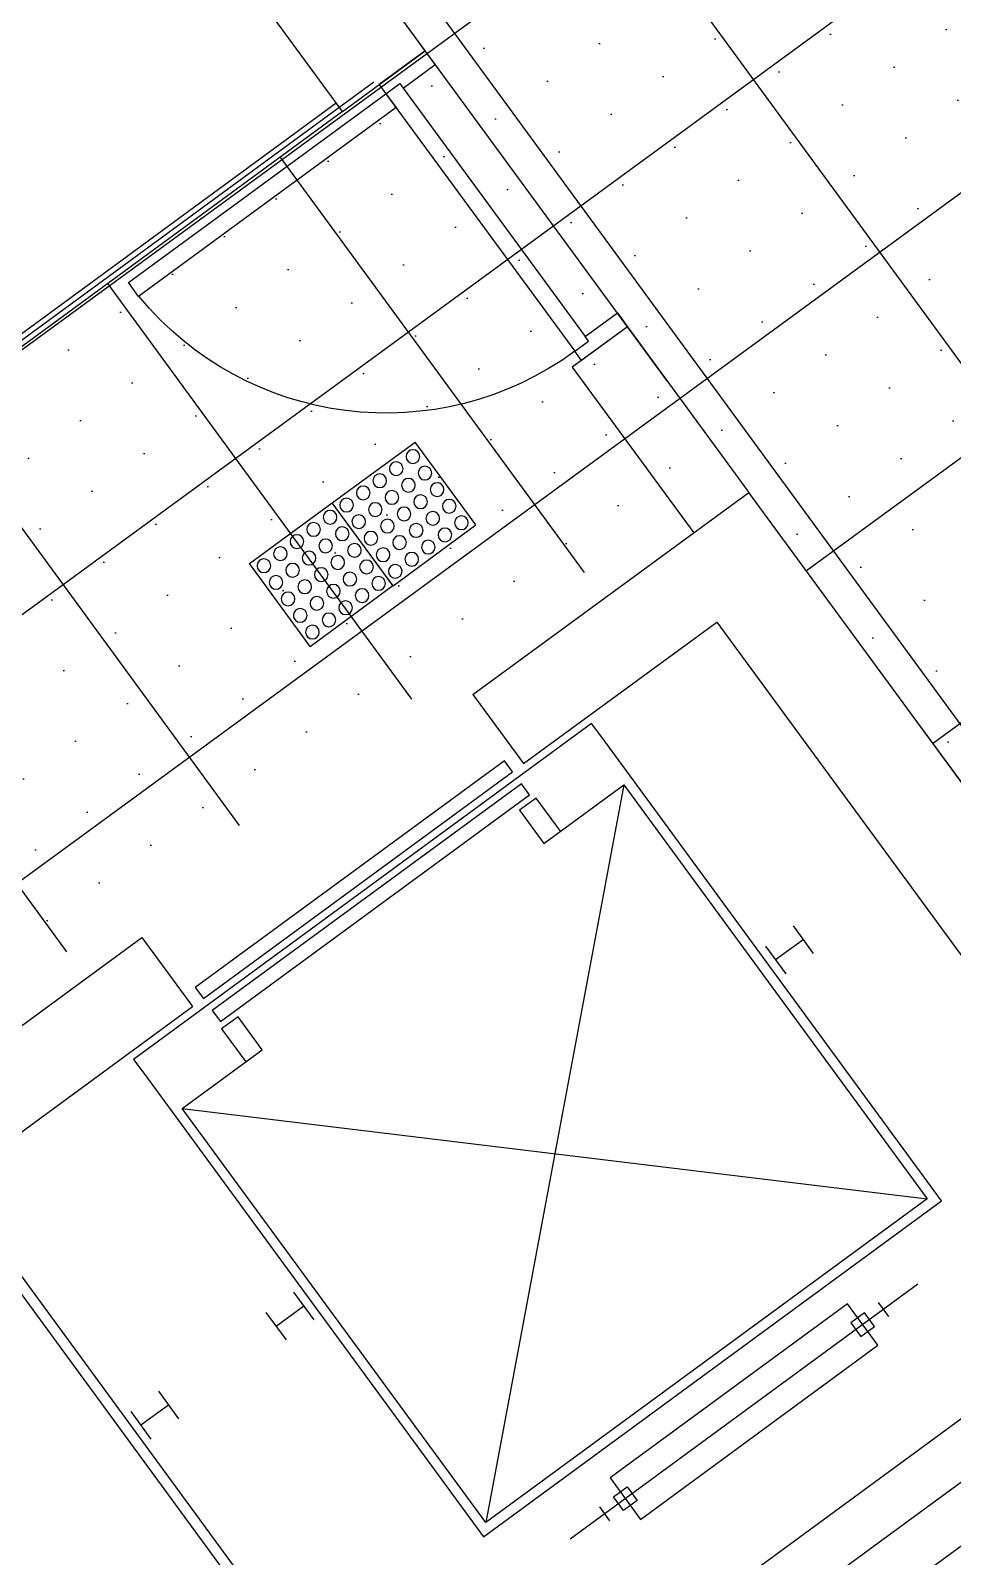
# Model space of a CAD drawing. Header units: millimetres. Extents: x 75184266 to 76346726, y -35850126 to -33679385.
# Drawn here: x 75329700 to 75332394, y -34600048 to -34595589 of the extents above; entities that cross this region are included whole.
import ezdxf
from ezdxf.xclip import XClip

# ---------------------------------------------------------------- set-up
doc = ezdxf.new("R2010")
doc.units = ezdxf.units.MM
doc.header["$LTSCALE"] = 50
doc.header["$MEASUREMENT"] = 0
doc.header["$XCLIPFRAME"] = 0
doc.linetypes.add('XR-지하3층$0$H', pattern=[1.3, 0.8, -0.5])
doc.layers.add('XR-지하3층$0$0_plan', color=7, linetype='CONTINUOUS', lineweight=0)
doc.layers.add('XR-지하3층$0$1712-PL$0$DOOR', color=4, linetype='CONTINUOUS')
doc.layers.add('XR-지하3층$0$AA-XXXX-SYMB', color=7, linetype='CONTINUOUS')
doc.layers.add('건축', color=8, linetype='CONTINUOUS', plot=False)

# ---------------------------------------------------------------- blocks, each defined once
blk = doc.blocks.new('XR-지하3층$0$점형블럭')
at = {"layer": 'XR-지하3층$0$AA-XXXX-SYMB', "color": 9, "ltscale": 5}
for p, q in [((300, 300), (0, 300)), ((0, 300), (0, 0)), ((300, 300), (300, 0)), ((300, 0), (0, 0))]:
    blk.add_line(p, q, dxfattribs=at)
at = {"layer": 'XR-지하3층$0$AA-XXXX-SYMB', "color": 9, "ltscale": 2}
for centre in [(30, 270), (90, 270), (150, 270), (210, 270), (270, 270), (30, 210), (90, 210), (150, 210), (210, 210), (270, 210), (30, 150), (90, 150), (150, 150), (210, 150), (270, 150), (30, 90), (90, 90), (150, 90), (210, 90), (270, 90), (30, 30), (90, 30), (150, 30), (210, 30), (270, 30)]:
    blk.add_circle(centre, 20, dxfattribs=at)
blk = doc.blocks.new('XR-지하3층$0$1712-PL$0$FSD1000')
at = {"layer": 'XR-지하3층$0$1712-PL$0$DOOR', "color": 9}
for p, q in [((25, -101.3, 0), (865, -101.3, 0)), ((40, -146.3, 0), (850, -146.3, 0))]:
    blk.add_line(p, q, dxfattribs=at)
at = {"layer": 'XR-지하3층$0$1712-PL$0$DOOR', "elevation": 0}
for points in [[(25, 738.7), (25, -101.3), (70, -101.3), (70, 738.7)], [(-5, -251.3), (-5, -101.3), (25, -101.3), (25, -146.3), (40, -146.3), (40, -251.3)], [(895, -251.3), (895, -101.3), (865, -101.3), (865, -146.3), (850, -146.3), (850, -251.3)]]:
    blk.add_lwpolyline(points, close=True, dxfattribs=at)
at = {"layer": 'XR-지하3층$0$1712-PL$0$DOOR', "color": 9}
blk.add_arc((25, -101.3, 0), 840, 360, 86.9291, dxfattribs=at)
blk = doc.blocks.new('XR-지하3층$0$A$C723B38EE')
at = {"layer": 'XR-지하3층$0$0_plan', "color": 8}
blk.add_lwpolyline([(0.2883, 354.6882, 0.009046), (6.3391, 355.0415, -0.06989), (137.259, 346.7637, 0.552713), (247.3477, 461.7493), (214.6865, 591.7176, 0.017723), (212.963, 597.6743, 0.017723)], format="xyb", dxfattribs=at)

msp = doc.modelspace()

# ---------------------------------------------------------------- hatches: boundary and pattern name
at = {"layer": '건축', "ltscale": 100}
h = msp.add_hatch(dxfattribs=at)
h.set_pattern_fill('NET', color=256, scale=5000, angle=36.2507)
h.set_pattern_definition([(306.194, (75332587.2, -34593615.7), (504.387, 369.08), []), (36.194, (75332587.2, -34593615.7), (-369.08, 504.387), [])])
edge = h.paths.add_edge_path()
edge.add_line((75334412.2, -34596448.4), (75332423.4, -34593735.8))
edge.add_line((75332423.4, -34593735.8), (75330490.4, -34595153))
edge.add_line((75330490.4, -34595153), (75330853.2, -34595647.9))
edge.add_line((75330853.2, -34595647.9), (75327933.8, -34597788.3))
edge.add_line((75327933.8, -34597788.3), (75327383.9, -34597038.3))
edge.add_line((75327383.9, -34597038.3), (75326496.8, -34597688.6))
edge.add_line((75326496.8, -34597688.6), (75326990.5, -34598362.1))
edge.add_line((75326990.5, -34598362.1), (75326937.9, -34598400.6))
edge.add_line((75326937.9, -34598400.6), (75327883.7, -34599691.1))
edge.add_line((75327883.7, -34599691.1), (75331743.1, -34596861.6))
edge.add_line((75331743.1, -34596861.6), (75332486.1, -34597870.6))
edge.add_line((75332486.1, -34597870.6), (75334411.9, -34596448.6))
h = msp.add_hatch(dxfattribs=at)
h.set_pattern_fill('DOTS', color=256, scale=3000, angle=36)
h.set_pattern_definition([(36, (768208.44, -367432.78), (-34.3643916, 206.79555385), [0, -187.5])])
edge = h.paths.add_edge_path()
edge.add_line((75334412.2, -34596448.4), (75332423.4, -34593735.8))
edge.add_line((75332423.4, -34593735.8), (75330490.4, -34595153))
edge.add_line((75330490.4, -34595153), (75330853.2, -34595647.9))
edge.add_line((75330853.2, -34595647.9), (75327933.8, -34597788.3))
edge.add_line((75327933.8, -34597788.3), (75327383.9, -34597038.3))
edge.add_line((75327383.9, -34597038.3), (75326496.8, -34597688.6))
edge.add_line((75326496.8, -34597688.6), (75326990.5, -34598362.1))
edge.add_line((75326990.5, -34598362.1), (75326937.9, -34598400.6))
edge.add_line((75326937.9, -34598400.6), (75327952.2, -34599758.7))
edge.add_line((75327952.2, -34599758.7), (75331743.1, -34596861.6))
edge.add_line((75331743.1, -34596861.6), (75332486.1, -34597870.6))
edge.add_line((75332486.1, -34597870.6), (75334411.9, -34596448.6))

# ---------------------------------------------------------------- linework, layer by layer
at = {"layer": '건축'}
for p, q in [((75330853.2, -34595647.9), (75328541.4, -34592494.6)), ((75330611.3, -34595825.3), (75330161.9, -34595212.4)), ((75330992.8, -34597529.5), (75331799.2, -34596938.3)), ((75333484.3, -34599236.7), (75331799.2, -34596938.3)), ((75331140.6, -34597731.1), (75331705.1, -34597317.3)), ((75331705.1, -34597317.3), (75333065, -34599172.2)), ((75330992.8, -34597529.5), (75331140.6, -34597731.1)), ((75331433.7, -34597792.7), (75331030.3, -34599948.5)), ((75331928.3, -34598205.1), (75331987.4, -34598285.8)), ((75330025, -34598239), (75330172.8, -34598440.7)), ((75331847.6, -34598264.3), (75331906.8, -34598344.9)), ((75331957.8, -34598245.5), (75331877.2, -34598304.6)), ((75330143.4, -34598738.8), (75332320.6, -34599002.5)), ((75333065, -34599172.2), (75329113.3, -34602069.4)), ((75333484.3, -34599236.7), (75328415.6, -34602952.8)), ((75330468.5, -34599275.3), (75330527.7, -34599356)), ((75332292.9, -34599252.2), (75331276.7, -34599997.2)), ((75330387.9, -34599334.5), (75330447, -34599415.1)), ((75330417.5, -34599374.8), (75330498.1, -34599315.7)), ((75332177.3, -34599305.9), (75332206.9, -34599346.2)), ((75330102.9, -34599605.4), (75330022.3, -34599664.5)), ((75330073.4, -34599565.1), (75330132.5, -34599645.7)), ((75329992.7, -34599624.2), (75330051.9, -34599704.8)), ((75331362.8, -34599903.1), (75331392.3, -34599943.4))]:
    msp.add_line(p, q, dxfattribs=at)
at = {"layer": '건축', "ltscale": 0.5}
for p, q in [((75331444.5, -34596454.4), (75331283.2, -34596572.7)), ((75331444.5, -34596454.4), (75331799.2, -34596938.3)), ((75331283.2, -34596572.7), (75331637.9, -34597056.5))]:
    msp.add_line(p, q, dxfattribs=at)
at = {"layer": '건축', "linetype": 'XR-지하3층$0$H', "ltscale": 50}
msp.add_lwpolyline([(75334007.8, -34609684), (75329993.1, -34604208.1), (75328864, -34605035.8), (75327714, -34603467.2), (75333484.3, -34599236.7), (75328541.4, -34592494.6), (75323920.3, -34595882.5), (75322851.7, -34596665.9), (75321630.7, -34595000.6), (75322699.3, -34594217.1), (75318052, -34587878.2), (75317084.2, -34588587.7), (75314772.3, -34585434.4), (75308385, -34590117.2)], dxfattribs=at)
at = {"layer": '건축', "ltscale": 0.5}
msp.add_lwpolyline([(75330611.3, -34595825.3), (75330853.2, -34595647.9)], dxfattribs=at)
at = {"layer": '건축'}
for points in [[(75330703.2, -34595739.3), (75327937, -34597767.3)], [(75330593.5, -34595801.1), (75327940.2, -34597746.3)], [(75330611.3, -34595825.3), (75327933.8, -34597788.3)], [(75331248.2, -34597928.7), (75331177.3, -34597832), (75331128.9, -34597867.4), (75331199.8, -34597964.2), (75331433.7, -34597792.7), (75332320.6, -34599002.5), (75331030.3, -34599948.5), (75330143.4, -34598738.8), (75330377.2, -34598567.3), (75330306.3, -34598470.5), (75330257.9, -34598506), (75330328.9, -34598602.8)], [(75329137.9, -34598889.4), (75330025, -34598239)], [(75329285.7, -34599091.1), (75330172.8, -34598440.7)], [(75328474, -34599962.7), (75328403, -34599865.9), (75328451.4, -34599830.4), (75328522.3, -34599927.2), (75328288.5, -34600098.7), (75329175.4, -34601308.4), (75330465.7, -34600362.4), (75329578.8, -34599152.6), (75329345, -34599324.1), (75329274, -34599227.3), (75329322.4, -34599191.9), (75329393.3, -34599288.6)], [(75333254.5, -34599219.2), (75327625.3, -34603346.3)]]:
    msp.add_lwpolyline(points, dxfattribs=at)
for points in [[(75332362.6, -34599008.9), (75331369.2, -34597654), (75331369.2, -34597654), (75331339.7, -34597613.7), (75330000.9, -34598595.2), (75330030.5, -34598635.5), (75330030.5, -34598635.5), (75331023.8, -34599990.4)], [(75331084.7, -34597722.5), (75330181.4, -34598384.8), (75330205.1, -34598417), (75331108.3, -34597754.8)], [(75331134.3, -34597790.3), (75330231.1, -34598452.5), (75330254.7, -34598484.8), (75331158, -34597822.5)], [(75329168.9, -34601350.3), (75328175.6, -34599995.4), (75328175.6, -34599995.4), (75328146, -34599955.1), (75329484.8, -34598973.6), (75329514.3, -34599013.9), (75329514.3, -34599013.9), (75330507.7, -34600368.8)], [(75332087.3, -34599309.9), (75331393.7, -34599818.4), (75331482.4, -34599939.4), (75332176, -34599430.9)], [(75332137, -34599335.5), (75332096.7, -34599365), (75332126.2, -34599405.4), (75332166.6, -34599375.8)], [(75331403.1, -34599873.5), (75331443.4, -34599844), (75331473, -34599884.3), (75331432.7, -34599913.9)]]:
    msp.add_lwpolyline(points, close=True, dxfattribs=at)

# ---------------------------------------------------------------- block references
at = {"layer": '건축', "xscale": -1.111164041924104, "yscale": 1.111164040863514, "zscale": 1.111164041234692, "rotation": 126.2467709163459}
msp.add_blockref('XR-지하3층$0$1712-PL$0$FSD1000', (75330631.3, -34595817.5, 0), dxfattribs=at)
at = {"layer": '건축', "ltscale": 2, "xscale": -1, "rotation": 126.2651231999269}
for p in [(75330823.6, -34596791.7), (75330581.7, -34596969.1)]:
    msp.add_blockref('XR-지하3층$0$점형블럭', p, dxfattribs=at)
at = {"layer": '건축', "ltscale": 0.5}
ref = msp.add_blockref('XR-지하3층$0$A$C723B38EE', (75115875.3, -35187756.2), dxfattribs=dict(at, xscale=999.9999999999998, yscale=999.9999999999998, zscale=999.9999999999998))
XClip(ref).set_block_clipping_path([(137.7798442268, 119.9958357572), (497.8511876765, 396.6664658143)])

doc.saveas('drawing.dxf')
